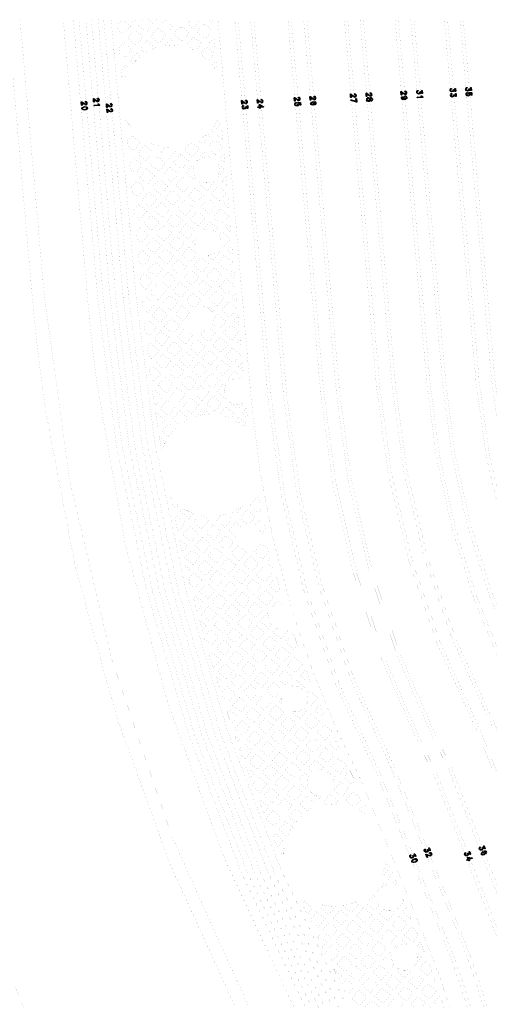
# Model space of a CAD drawing. Extents: x 388 to 686, y 182 to 393.
# Drawn here: x 488.51 to 501.45, y 315.78 to 342.96 of the extents above; entities that cross this region are included whole.
import ezdxf

# ---------------------------------------------------------------- set-up
doc = ezdxf.new("R2010")
doc.units = 0
doc.layers.add('b_area', color=2, linetype='Continuous')

# ---------------------------------------------------------------- blocks, each defined once
blk = doc.blocks.new('PAD_R2')
at = {"layer": 'b_area', "const_width": 0.5}
blk.add_lwpolyline([(0.25, 0, 1), (-0.25, 0, 1)], format="xyb", close=True, dxfattribs=at)

msp = doc.modelspace()

# ---------------------------------------------------------------- linework, layer by layer
at = {"layer": 'b_area'}
for p, q in [((499.444, 340.824), (499.556, 340.834)), ((490.559, 340.606), (490.671, 340.616)), ((495.167, 340.572), (495.116, 340.597)), ((500.904, 319.88), (500.849, 319.89))]:
    msp.add_line(p, q, dxfattribs=at)
at = {"layer": 'b_area', "const_width": 0.001}
for points in [[(479.351, 315.781), (479.351, 342.957), (519.228, 342.957), (519.228, 315.781)], [(492.111, 342.505), (492.34, 342.312), (492.533, 342.542), (492.304, 342.735)], [(493.385, 342.617), (493.614, 342.424), (493.807, 342.654), (493.578, 342.846)], [(491.474, 342.449), (491.704, 342.257), (491.896, 342.486), (491.666, 342.679)], [(491.246, 342.178), (491.258, 342.04), (491.413, 341.91), (491.606, 342.14), (491.376, 342.333)], [(491.475, 339.637), (491.488, 339.487), (491.636, 339.363), (491.828, 339.592), (491.599, 339.785)], [(491.752, 339.265), (491.982, 339.072), (492.175, 339.301), (491.945, 339.494)], [(493.663, 339.432), (493.893, 339.239), (494.086, 339.469), (493.856, 339.661)], [(492.099, 338.974), (492.329, 338.781), (492.521, 339.011), (492.291, 339.204)], [(492.736, 339.03), (492.965, 338.837), (493.158, 339.067), (492.929, 339.259)], [(491.532, 339.002), (491.546, 338.848), (491.691, 338.726), (491.884, 338.955), (491.655, 339.148)], [(492.445, 338.683), (492.675, 338.491), (492.867, 338.72), (492.638, 338.913)], [(491.808, 338.628), (492.038, 338.435), (492.231, 338.665), (492.001, 338.857)], [(492.792, 338.393), (493.021, 338.2), (493.214, 338.43), (492.984, 338.622)], [(491.589, 338.366), (491.603, 338.209), (491.747, 338.088), (491.94, 338.318), (491.71, 338.511)], [(492.155, 338.337), (492.384, 338.144), (492.577, 338.374), (492.347, 338.567)], [(493.775, 338.158), (494.004, 337.965), (494.197, 338.195), (493.968, 338.387)], [(491.864, 337.991), (492.093, 337.798), (492.286, 338.028), (492.057, 338.22)], [(492.501, 338.046), (492.731, 337.854), (492.923, 338.083), (492.694, 338.276)], [(493.138, 338.102), (493.368, 337.909), (493.56, 338.139), (493.33, 338.332)], [(491.646, 337.731), (491.661, 337.571), (491.803, 337.452), (491.995, 337.681), (491.766, 337.874)], [(492.21, 337.7), (492.44, 337.507), (492.633, 337.737), (492.403, 337.93)], [(492.847, 337.756), (493.077, 337.563), (493.27, 337.793), (493.04, 337.985)], [(493.484, 337.812), (493.714, 337.619), (493.906, 337.848), (493.677, 338.041)], [(491.92, 337.354), (492.149, 337.161), (492.342, 337.391), (492.112, 337.583)], [(492.557, 337.409), (492.786, 337.217), (492.979, 337.446), (492.749, 337.639)], [(493.194, 337.465), (493.423, 337.273), (493.616, 337.502), (493.386, 337.695)], [(493.831, 337.521), (494.06, 337.328), (494.253, 337.558), (494.023, 337.75)], [(492.266, 337.063), (492.496, 336.87), (492.688, 337.1), (492.459, 337.293)], [(492.903, 337.119), (493.132, 336.926), (493.325, 337.156), (493.096, 337.348)], [(491.703, 337.096), (491.718, 336.933), (491.859, 336.815), (492.051, 337.044), (491.822, 337.237)], [(492.613, 336.772), (492.842, 336.58), (493.034, 336.809), (492.805, 337.002)], [(491.975, 336.717), (492.205, 336.524), (492.398, 336.754), (492.168, 336.946)], [(491.761, 336.461), (491.776, 336.294), (491.914, 336.178), (492.107, 336.407), (491.877, 336.6)], [(492.322, 336.426), (492.551, 336.234), (492.744, 336.463), (492.515, 336.656)], [(492.959, 336.482), (493.188, 336.289), (493.381, 336.519), (493.151, 336.711)], [(493.942, 336.247), (494.171, 336.054), (494.364, 336.284), (494.135, 336.477)], [(492.031, 336.08), (492.261, 335.887), (492.453, 336.117), (492.224, 336.309)], [(492.668, 336.136), (492.898, 335.943), (493.09, 336.173), (492.861, 336.365)], [(493.305, 336.191), (493.535, 335.999), (493.727, 336.228), (493.498, 336.421)], [(491.818, 335.825), (491.833, 335.656), (491.97, 335.541), (492.163, 335.77), (491.933, 335.963)], [(492.377, 335.789), (492.607, 335.596), (492.8, 335.826), (492.57, 336.019)], [(493.014, 335.845), (493.244, 335.652), (493.437, 335.882), (493.207, 336.075)], [(493.651, 335.901), (493.881, 335.708), (494.074, 335.938), (493.844, 336.13)], [(492.087, 335.443), (492.317, 335.25), (492.509, 335.48), (492.279, 335.672)], [(492.724, 335.498), (492.953, 335.306), (493.146, 335.536), (492.916, 335.728)], [(493.361, 335.554), (493.59, 335.362), (493.783, 335.591), (493.553, 335.784)], [(493.998, 335.61), (494.227, 335.417), (494.42, 335.647), (494.19, 335.84)], [(492.433, 335.152), (492.663, 334.96), (492.855, 335.189), (492.626, 335.382)], [(493.707, 335.264), (493.937, 335.071), (494.129, 335.301), (493.9, 335.493)], [(494.054, 334.973), (494.283, 334.78), (494.476, 335.01), (494.246, 335.203)], [(492.143, 334.806), (492.372, 334.613), (492.565, 334.843), (492.335, 335.036)], [(492.489, 334.515), (492.718, 334.323), (492.911, 334.552), (492.681, 334.745)], [(494.109, 334.336), (494.339, 334.143), (494.531, 334.373), (494.302, 334.566)], [(492.198, 334.169), (492.428, 333.976), (492.62, 334.206), (492.391, 334.399)], [(492.835, 334.225), (493.065, 334.032), (493.258, 334.262), (493.028, 334.454)], [(492.545, 333.878), (492.774, 333.686), (492.967, 333.915), (492.737, 334.108)], [(493.182, 333.934), (493.411, 333.741), (493.604, 333.971), (493.374, 334.164)], [(493.819, 333.99), (494.048, 333.797), (494.241, 334.027), (494.011, 334.219)], [(492.254, 333.532), (492.484, 333.339), (492.676, 333.569), (492.447, 333.761)], [(492.891, 333.588), (493.121, 333.395), (493.313, 333.624), (493.084, 333.817)], [(493.528, 333.643), (493.757, 333.451), (493.95, 333.68), (493.721, 333.873)], [(494.165, 333.699), (494.395, 333.507), (494.587, 333.736), (494.357, 333.929)], [(492.6, 333.241), (492.83, 333.049), (493.023, 333.278), (492.793, 333.471)], [(493.237, 333.297), (493.467, 333.104), (493.66, 333.334), (493.43, 333.527)], [(493.874, 333.353), (494.104, 333.16), (494.297, 333.39), (494.067, 333.583)], [(493.584, 333.006), (493.813, 332.814), (494.006, 333.043), (493.776, 333.236)], [(492.31, 332.895), (492.539, 332.702), (492.732, 332.932), (492.503, 333.125)], [(492.947, 332.951), (493.176, 332.758), (493.369, 332.988), (493.139, 333.18)], [(492.656, 332.604), (492.886, 332.412), (493.078, 332.641), (492.849, 332.834)], [(493.293, 332.66), (493.523, 332.467), (493.715, 332.697), (493.486, 332.89)], [(492.366, 332.258), (492.595, 332.065), (492.788, 332.295), (492.558, 332.487)], [(493.002, 332.314), (493.232, 332.121), (493.425, 332.351), (493.195, 332.543)], [(493.64, 332.37), (493.869, 332.177), (494.061, 332.406), (493.832, 332.599)], [(492.99, 328.783), (493.22, 328.59), (493.413, 328.82), (493.183, 329.012)], [(493.627, 328.838), (493.857, 328.646), (494.05, 328.875), (493.82, 329.068)], [(493.337, 328.492), (493.566, 328.299), (493.759, 328.529), (493.529, 328.722)], [(493.974, 328.548), (494.203, 328.355), (494.396, 328.585), (494.166, 328.777)], [(493.046, 328.146), (493.276, 327.953), (493.468, 328.182), (493.239, 328.375)], [(493.683, 328.201), (493.913, 328.009), (494.105, 328.238), (493.876, 328.431)], [(494.32, 328.257), (494.55, 328.064), (494.742, 328.294), (494.513, 328.487)], [(494.957, 328.313), (495.186, 328.12), (495.379, 328.35), (495.15, 328.542)], [(493.392, 327.855), (493.622, 327.662), (493.815, 327.892), (493.585, 328.085)], [(494.029, 327.911), (494.259, 327.718), (494.452, 327.948), (494.222, 328.14)], [(494.666, 327.967), (494.896, 327.774), (495.088, 328.003), (494.859, 328.196)], [(493.739, 327.564), (493.968, 327.372), (494.161, 327.601), (493.931, 327.794)], [(494.376, 327.62), (494.605, 327.427), (494.798, 327.657), (494.569, 327.85)], [(495.013, 327.676), (495.242, 327.483), (495.435, 327.713), (495.205, 327.905)], [(494.085, 327.274), (494.315, 327.081), (494.507, 327.311), (494.278, 327.503)], [(494.722, 327.33), (494.952, 327.137), (495.144, 327.367), (494.915, 327.559)], [(493.448, 327.218), (493.678, 327.025), (493.87, 327.255), (493.641, 327.448)], [(494.431, 326.983), (494.661, 326.79), (494.854, 327.02), (494.624, 327.213)], [(495.068, 327.039), (495.298, 326.846), (495.491, 327.076), (495.261, 327.269)], [(493.795, 326.927), (494.024, 326.735), (494.217, 326.964), (493.987, 327.157)], [(493.504, 326.581), (493.734, 326.388), (493.926, 326.618), (493.697, 326.811)], [(494.141, 326.637), (494.37, 326.444), (494.563, 326.674), (494.333, 326.866)], [(494.778, 326.692), (495.007, 326.5), (495.2, 326.729), (494.97, 326.922)], [(493.85, 326.29), (494.08, 326.098), (494.273, 326.328), (494.043, 326.52)], [(494.487, 326.346), (494.717, 326.154), (494.909, 326.383), (494.68, 326.576)], [(494.197, 326), (494.426, 325.807), (494.619, 326.037), (494.389, 326.23)], [(494.834, 326.056), (495.063, 325.863), (495.256, 326.092), (495.026, 326.285)], [(493.906, 325.653), (494.136, 325.461), (494.328, 325.69), (494.099, 325.883)], [(494.543, 325.709), (494.773, 325.517), (494.965, 325.746), (494.736, 325.939)], [(495.18, 325.765), (495.41, 325.572), (495.602, 325.802), (495.372, 325.994)], [(494.252, 325.363), (494.482, 325.17), (494.675, 325.4), (494.445, 325.592)], [(494.889, 325.419), (495.119, 325.226), (495.312, 325.456), (495.082, 325.648)], [(495.526, 325.474), (495.756, 325.282), (495.948, 325.511), (495.719, 325.704)], [(495.236, 325.128), (495.465, 324.935), (495.658, 325.165), (495.428, 325.358)], [(495.873, 325.184), (496.102, 324.991), (496.295, 325.221), (496.065, 325.413)], [(493.962, 325.017), (494.191, 324.824), (494.384, 325.053), (494.154, 325.246)], [(494.599, 325.072), (494.828, 324.88), (495.021, 325.109), (494.791, 325.302)], [(495.582, 324.837), (495.811, 324.645), (496.004, 324.875), (495.775, 325.067)], [(494.308, 324.726), (494.538, 324.533), (494.73, 324.763), (494.501, 324.955)], [(494.945, 324.782), (495.175, 324.589), (495.367, 324.819), (495.138, 325.011)], [(494.654, 324.435), (494.884, 324.243), (495.077, 324.472), (494.847, 324.665)], [(495.291, 324.491), (495.521, 324.298), (495.713, 324.528), (495.484, 324.721)], [(494.364, 324.089), (494.594, 323.896), (494.786, 324.126), (494.556, 324.319)], [(495.001, 324.145), (495.23, 323.952), (495.423, 324.182), (495.193, 324.374)], [(494.71, 323.799), (494.94, 323.606), (495.132, 323.835), (494.903, 324.028)], [(495.347, 323.854), (495.577, 323.661), (495.769, 323.891), (495.54, 324.084)], [(494.42, 323.452), (494.649, 323.26), (494.842, 323.489), (494.612, 323.682)], [(495.057, 323.508), (495.286, 323.315), (495.479, 323.545), (495.249, 323.737)], [(495.693, 323.563), (495.923, 323.371), (496.116, 323.6), (495.886, 323.793)], [(496.33, 323.619), (496.56, 323.427), (496.753, 323.656), (496.523, 323.849)], [(495.403, 323.217), (495.633, 323.025), (495.825, 323.254), (495.595, 323.447)], [(496.04, 323.273), (496.269, 323.08), (496.462, 323.31), (496.232, 323.502)], [(494.766, 323.162), (494.996, 322.969), (495.188, 323.199), (494.959, 323.391)], [(495.749, 322.927), (495.979, 322.734), (496.171, 322.963), (495.942, 323.156)], [(496.386, 322.982), (496.616, 322.789), (496.808, 323.019), (496.579, 323.212)], [(495.112, 322.871), (495.342, 322.678), (495.535, 322.908), (495.305, 323.101)], [(496.095, 322.636), (496.325, 322.443), (496.518, 322.673), (496.288, 322.865)], [(496.732, 322.691), (496.962, 322.499), (497.155, 322.728), (496.925, 322.921)], [(494.822, 322.524), (495.051, 322.332), (495.244, 322.561), (495.014, 322.754)], [(495.459, 322.58), (495.688, 322.388), (495.881, 322.617), (495.651, 322.81)], [(497.079, 322.401), (497.308, 322.208), (497.501, 322.438), (497.271, 322.63)], [(495.168, 322.234), (495.397, 322.041), (495.59, 322.271), (495.361, 322.463)], [(495.805, 322.29), (496.035, 322.097), (496.227, 322.327), (495.998, 322.519)], [(495.514, 321.943), (495.744, 321.751), (495.937, 321.98), (495.707, 322.173)], [(495.224, 321.597), (495.453, 321.404), (495.646, 321.634), (495.416, 321.827)], [(495.861, 321.653), (496.09, 321.46), (496.283, 321.689), (496.053, 321.882)], [(497.134, 321.764), (497.364, 321.571), (497.557, 321.801), (497.327, 321.994)], [(495.57, 321.306), (495.8, 321.114), (495.992, 321.343), (495.763, 321.536)], [(496.207, 321.362), (496.437, 321.169), (496.629, 321.399), (496.4, 321.591)], [(497.481, 321.473), (497.71, 321.281), (497.903, 321.51), (497.673, 321.703)], [(495.28, 320.96), (495.28, 320.959), (495.509, 320.767), (495.702, 320.997), (495.472, 321.19)], [(497.76, 318.288), (497.989, 318.096), (498.182, 318.326), (497.952, 318.518)], [(496.487, 318.179), (496.489, 318.175), (496.715, 317.985), (496.908, 318.214), (496.678, 318.407)], [(497.123, 318.233), (497.352, 318.04), (497.545, 318.27), (497.315, 318.462)], [(498.743, 318.054), (498.972, 317.861), (499.165, 318.091), (498.936, 318.283)], [(496.832, 317.887), (497.062, 317.694), (497.254, 317.923), (497.025, 318.116)], [(497.469, 317.942), (497.698, 317.75), (497.891, 317.979), (497.662, 318.172)], [(498.106, 317.998), (498.336, 317.805), (498.528, 318.035), (498.299, 318.228)], [(499.089, 317.763), (499.319, 317.571), (499.462, 317.741), (499.401, 317.893), (499.282, 317.993)], [(497.179, 317.596), (497.408, 317.403), (497.601, 317.633), (497.371, 317.825)], [(497.815, 317.652), (498.045, 317.459), (498.238, 317.689), (498.008, 317.881)], [(498.452, 317.707), (498.682, 317.515), (498.875, 317.744), (498.645, 317.937)], [(497.525, 317.305), (497.754, 317.113), (497.947, 317.342), (497.717, 317.535)], [(498.162, 317.361), (498.391, 317.168), (498.584, 317.398), (498.354, 317.591)], [(497.234, 316.959), (497.464, 316.766), (497.656, 316.996), (497.427, 317.189)], [(497.871, 317.015), (498.101, 316.822), (498.293, 317.052), (498.064, 317.244)], [(497.581, 316.668), (497.81, 316.476), (498.003, 316.705), (497.773, 316.898)], [(498.217, 316.724), (498.447, 316.531), (498.64, 316.761), (498.41, 316.954)], [(498.564, 316.434), (498.793, 316.241), (498.986, 316.47), (498.756, 316.663)], [(499.201, 316.489), (499.43, 316.296), (499.623, 316.526), (499.393, 316.719)], [(497.927, 316.378), (498.156, 316.185), (498.349, 316.415), (498.119, 316.607)], [(498.91, 316.143), (499.14, 315.95), (499.332, 316.18), (499.103, 316.372)], [(499.547, 316.199), (499.777, 316.006), (499.969, 316.235), (499.74, 316.428)], [(497.636, 316.031), (497.866, 315.839), (498.058, 316.068), (497.829, 316.261)], [(498.273, 316.087), (498.503, 315.894), (498.696, 316.124), (498.466, 316.317)]]:
    msp.add_lwpolyline(points, close=True, dxfattribs=at)
for points in [[(482.875, 342.957), (488.185, 342.957), (488.849, 335.372, 0.010022), (489.08, 333.23, -0.054754), (489.082, 333.219), (489.223, 332.192, 0.080633), (494.44, 315.781)], [(494.44, 315.781), (488.611, 315.781, -0.03906), (485.298, 325.397, -0.059437), (485.295, 325.409, -0.04637), (485.292, 325.418, -0.07668), (485.289, 325.433, -0.023579), (484.032, 331.448, -0.062659), (484.029, 331.461), (483.814, 332.919, -0.001339), (483.767, 333.263, -0.05501), (483.765, 333.274), (483.621, 334.466), (482.875, 342.957)], [(488.518, 342.957), (489.704, 342.957), (490.381, 335.217, 0.010951), (490.628, 332.959, -0.055487), (490.63, 332.948), (490.632, 332.931, 0.087317), (496.046, 315.781)], [(496.046, 315.781), (494.811, 315.781, -0.096436), (489.179, 335.4), (488.518, 342.957)], [(489.984, 342.957), (490.137, 342.957), (490.811, 335.256, 0.099608), (496.534, 315.781)], [(496.534, 315.781), (496.362, 315.781, -0.099216), (490.659, 335.243), (489.984, 342.957)], [(490.327, 342.957), (490.48, 342.957), (491.15, 335.293), (491.15, 335.293, 0.099918), (496.897, 315.781)], [(496.897, 315.781), (496.725, 315.781, -0.099523), (490.998, 335.28), (490.998, 335.28), (490.327, 342.957)], [(490.665, 342.957), (490.818, 342.957), (491.507, 335.307, 0.100639), (497.289, 315.781)], [(497.289, 315.781), (497.116, 315.781, -0.10024), (491.355, 335.293), (490.665, 342.957)], [(497.69, 315.781), (497.518, 315.781, 0.002496), (497.459, 315.895, -0.100538), (491.71, 335.325), (491.022, 342.957)], [(492.49, 342.957), (492.401, 342.851), (492.631, 342.659), (492.727, 342.773, -0.186695), (492.548, 342.957)], [(493.202, 342.957, -0.102172), (493.12, 342.839), (493.268, 342.715), (493.461, 342.944), (493.446, 342.957)], [(493.817, 342.844), (493.807, 342.957), (493.96, 342.957), (494.875, 332.493, 0.051906), (495.989, 326.733, -0.148803), (496.05, 326.535, 0.043246), (497.903, 322.007, -0.024205), (497.906, 322.001), (499.714, 317.525, -0.021648), (500.331, 315.781)], [(494.425, 342.957), (494.516, 342.957), (495.427, 332.542, 0.097507), (498.41, 322.231), (500.227, 317.732, -0.023578), (500.91, 315.781)], [(500.91, 315.781), (500.816, 315.781, 0.023271), (500.144, 317.698), (498.327, 322.196, -0.097449), (495.337, 332.534), (494.425, 342.957)], [(494.858, 342.957), (494.948, 342.957), (495.856, 332.58, 0.09736), (498.786, 322.443, -0.142022), (498.81, 322.391), (500.627, 317.893, -0.025017), (501.359, 315.781)], [(501.359, 315.781), (501.265, 315.781, 0.024722), (500.543, 317.859), (498.725, 322.363, -0.076983), (498.722, 322.376, 0.147388), (498.718, 322.384, -0.088956), (498.709, 322.396, -0.097422), (495.766, 332.572), (494.858, 342.957)], [(495.885, 342.957), (495.976, 342.957), (496.876, 332.664, 0.093085), (499.566, 323.054), (499.946, 322.284, -0.021767), (500.009, 322.143), (501.642, 317.945, -0.025249), (502.361, 315.781)], [(502.361, 315.781), (502.267, 315.781, 0.024972), (501.558, 317.912), (499.925, 322.11, 0.021766), (499.865, 322.244), (499.485, 323.014, -0.093085), (496.786, 332.656), (495.885, 342.957)], [(496.318, 342.957), (496.408, 342.957), (497.305, 332.703, 0.0931), (499.952, 323.245), (500.332, 322.475, -0.02183), (500.41, 322.299), (502.044, 318.102, -0.026551), (502.808, 315.781)], [(502.808, 315.781), (502.714, 315.781, 0.026284), (501.96, 318.069), (500.327, 322.266, 0.021831), (500.251, 322.435), (499.872, 323.205, -0.0931), (497.215, 332.695), (496.318, 342.957)], [(497.436, 342.957), (497.527, 342.957), (498.414, 332.817, 0.097448), (501.074, 323.62), (501.194, 323.353, -0.007924), (501.223, 323.274, -0.03206), (501.225, 323.269), (502.518, 320.053, -0.036863), (503.881, 315.781)], [(503.881, 315.781), (503.789, 315.781, 0.036686), (502.435, 320.02), (501.072, 323.415, 0.027495), (501, 323.566, -0.097594), (498.324, 332.809), (497.436, 342.957)], [(497.869, 342.957), (497.959, 342.957), (498.843, 332.854, 0.09765), (501.465, 323.801, -0.025623), (501.554, 323.611), (502.918, 320.214, -0.0377), (504.324, 315.781)], [(504.324, 315.781), (504.232, 315.781, 0.037528), (502.835, 320.181), (501.471, 323.577, 0.026155), (501.384, 323.762), (501.376, 323.777, -0.09744), (498.753, 332.846), (497.869, 342.957)], [(498.83, 342.957), (498.92, 342.957), (499.799, 332.912, 0.085374), (501.818, 325.247, -0.005716), (502.691, 323.275, -0.005713), (503.518, 321.284, -0.040014), (505.234, 315.781)], [(505.234, 315.781), (505.142, 315.781, 0.039876), (503.434, 321.251, 0.005712), (502.608, 323.24, 0.005715), (501.736, 325.21, -0.085375), (499.709, 332.904), (498.83, 342.957)], [(499.262, 342.957), (499.352, 342.957), (500.228, 332.95, 0.085383), (502.21, 325.426, -0.011426), (503.918, 321.445, -0.040684), (505.676, 315.781)], [(505.676, 315.781), (505.583, 315.781, 0.040549), (503.834, 321.412, 0.011426), (502.128, 325.389, -0.085382), (500.138, 332.942), (499.262, 342.957)], [(500.185, 342.957), (500.275, 342.957), (501.142, 333.04, 0.0975), (503.511, 324.855, -0.022165), (503.694, 324.471, -0.011352), (503.784, 324.243, -0.032992), (503.786, 324.237, -0.025732), (503.788, 324.233), (504.876, 321.522, -0.041995), (506.638, 315.781)], [(506.638, 315.781), (506.546, 315.781, 0.041858), (504.792, 321.489), (503.611, 324.437, 0.022139), (503.431, 324.813, -0.02104), (503.43, 324.816, -0.014336), (503.429, 324.818, -0.097444), (501.053, 333.032), (500.185, 342.957)], [(500.617, 342.957), (500.707, 342.957), (501.572, 333.078, 0.097443), (503.891, 325.057, -0.022144), (504.09, 324.639, -0.011328), (504.188, 324.393), (505.276, 321.683, -0.042644), (507.079, 315.781)], [(507.079, 315.781), (506.987, 315.781, 0.042511), (505.192, 321.65), (504.007, 324.604, 0.022175), (503.811, 325.016, -0.09744), (501.482, 333.07), (500.617, 342.957)], [(491.383, 341.345, -0.054835), (491.523, 341.619), (491.432, 341.696), (491.303, 341.542)], [(493.805, 341.711, -0.020721), (493.873, 341.617), (493.928, 341.57)], [(491.561, 340.016, -0.050196), (491.418, 340.259)], [(492.33, 339.486, -0.047658), (492.079, 339.58)], [(493.373, 339.086), (493.386, 339.074, -0.200805), (493.639, 339.18, -0.075381), (493.745, 339.164)], [(493.955, 338.988, -0.119424), (493.995, 338.825, -0.155789), (493.929, 338.619)], [(493.336, 336.755, -0.055251), (493.327, 336.833, -0.077377), (493.344, 336.941)], [(494.658, 332.414, -0.128422), (494.484, 332.369, -0.152665), (494.282, 332.432), (494.276, 332.425)], [(492.248, 332.117, 0.001965), (492.309, 331.724)], [(493.368, 332.046, -0.063528), (493.72, 332.103)], [(494.768, 332.012, -0.002345), (494.742, 332.277)], [(492.348, 331.483, 0.001737), (492.407, 331.137)], [(492.407, 331.137), (492.448, 331.186, -0.030317), (492.517, 331.342), (492.348, 331.483)], [(493.288, 329.374, -0.054974), (493.011, 329.51), (492.935, 329.42)], [(494.448, 328.74, -0.227744), (494.587, 329.014), (494.457, 329.124), (494.264, 328.894)], [(495.155, 328.786), (495.264, 328.916, -0.001333), (495.233, 329.063), (495.094, 329.18), (494.979, 329.042)], [(494.979, 329.042, -0.230256), (495.155, 328.786)], [(492.897, 328.662, 0.001821), (492.979, 328.303)], [(495.52, 327.84, -0.003076), (495.435, 328.179)], [(493.067, 327.929, 0.000897), (493.109, 327.755)], [(495.458, 326.799, -0.184491), (495.695, 326.89, -0.013332), (495.713, 326.889)], [(493.452, 326.426, 0.001443), (493.529, 326.145)], [(496.219, 324.893), (496.449, 324.701), (496.503, 324.766, -0.003027), (496.382, 325.088)], [(493.904, 324.866, 0.00146), (493.991, 324.585)], [(495.741, 324.114, -0.111161), (495.707, 324.266, -0.012507), (495.707, 324.283)], [(496.621, 323.965), (496.85, 323.773), (496.887, 323.816, -0.002965), (496.757, 324.127)], [(494.209, 323.905, 0.001741), (494.321, 323.571)], [(494.432, 323.242, 0.000904), (494.492, 323.072)], [(497.023, 323.038), (497.253, 322.845), (497.297, 322.898, -0.002917), (497.158, 323.199)], [(494.73, 322.403, 0.001664), (494.846, 322.087)], [(496.959, 322.258, -0.236651), (497.118, 321.982)], [(497.425, 322.11), (497.655, 321.918), (497.731, 322.009, -0.002872), (497.584, 322.3)], [(496.804, 321.608, -0.029087), (496.763, 321.605, -0.206209), (496.505, 321.717), (496.498, 321.708)], [(495.092, 321.44, 0.001691), (495.216, 321.121)], [(497.845, 321.204, -0.053691), (498.093, 321.033), (498.12, 321.065), (497.993, 321.38)], [(495.472, 320.486, 0.001671), (495.601, 320.174)], [(495.77, 319.958, -0.001717), (495.77, 319.966, -0.033247), (495.782, 320.153)], [(498.569, 319.771, -0.059065), (498.485, 319.45)], [(498.341, 318.981), (498.361, 318.964, -0.227886), (498.608, 319.148)], [(499.031, 318.793, -0.227913), (498.893, 318.518)], [(496.277, 318.632, 0.00164), (496.416, 318.331)], [(497.198, 318.56, -0.003953), (497.176, 318.559, -0.06035), (496.841, 318.6), (496.776, 318.523)], [(496.701, 317.73, 0.001626), (496.844, 317.434)], [(498.799, 317.417), (498.827, 317.393, -0.213462), (499.092, 317.512, -0.048082), (499.16, 317.505)], [(499.639, 317.302, 0.002111), (499.573, 317.468), (499.573, 317.468), (499.527, 317.581)], [(499.424, 317.284, -0.091924), (499.447, 317.156, -0.168237), (499.371, 316.936)], [(497.141, 316.838, 0.001575), (497.286, 316.554)], [(499.955, 316.447, 0.002108), (499.896, 316.615)], [(500.331, 315.781), (500.172, 315.781, 0.004121), (500.066, 316.114)]]:
    msp.add_lwpolyline(points, format="xyb", dxfattribs=at)
for points in [[(491.022, 342.957), (491.31, 342.957)], [(491.31, 342.957), (491.188, 342.812), (491.201, 342.679), (491.357, 342.547), (491.55, 342.777), (491.335, 342.957)], [(491.335, 342.957), (491.572, 342.957), (491.648, 342.894), (491.701, 342.957), (491.9, 342.957)], [(491.9, 342.957), (491.764, 342.796), (491.994, 342.603), (492.187, 342.833), (492.038, 342.957)], [(492.038, 342.957), (492.276, 342.957), (492.285, 342.949), (492.291, 342.957), (492.49, 342.957)], [(492.548, 342.957), (493.202, 342.957)], [(493.446, 342.957), (493.683, 342.957), (493.817, 342.844)], [(493.85, 342.467), (493.731, 342.326)], [(493.873, 342.207), (493.85, 342.467)], [(493.731, 342.326), (493.873, 342.207)], [(493.906, 341.831), (493.805, 341.711)], [(493.928, 341.57), (493.906, 341.831)], [(491.303, 341.542), (491.316, 341.402), (491.383, 341.345)], [(491.418, 340.259), (491.431, 340.125), (491.561, 340.016)], [(494.073, 339.92), (493.954, 339.778)], [(493.954, 339.778), (494.095, 339.659)], [(494.095, 339.659), (494.073, 339.92)], [(492.079, 339.58), (492.273, 339.418), (492.33, 339.486)], [(493.745, 339.164), (493.565, 339.315), (493.373, 339.086)], [(494.128, 339.283), (494.01, 339.141)], [(494.151, 339.022), (494.128, 339.283)], [(493.929, 338.619), (493.949, 338.602), (494.141, 338.832), (493.955, 338.988)], [(494.01, 339.141), (494.151, 339.022)], [(494.184, 338.646), (494.066, 338.504)], [(494.207, 338.386), (494.184, 338.646)], [(494.066, 338.504), (494.207, 338.386)], [(494.24, 338.009), (494.121, 337.867)], [(494.121, 337.867), (494.263, 337.748)], [(494.263, 337.748), (494.24, 338.009)], [(494.296, 337.372), (494.177, 337.23)], [(494.318, 337.112), (494.296, 337.372)], [(494.177, 337.23), (494.318, 337.112)], [(493.344, 336.941), (493.249, 336.828)], [(493.249, 336.828), (493.336, 336.755)], [(494.351, 336.735), (494.232, 336.593)], [(494.374, 336.475), (494.351, 336.735)], [(494.232, 336.593), (494.374, 336.475)], [(494.407, 336.098), (494.288, 335.956)], [(494.288, 335.956), (494.43, 335.837)], [(494.43, 335.837), (494.407, 336.098)], [(494.463, 335.461), (494.344, 335.319)], [(494.486, 335.201), (494.463, 335.461)], [(494.344, 335.319), (494.486, 335.201)], [(494.519, 334.824), (494.4, 334.682)], [(494.541, 334.564), (494.519, 334.824)], [(494.4, 334.682), (494.541, 334.564)], [(494.574, 334.187), (494.455, 334.045)], [(494.455, 334.045), (494.597, 333.927)], [(494.597, 333.927), (494.574, 334.187)], [(494.63, 333.55), (494.511, 333.409)], [(494.653, 333.29), (494.63, 333.55)], [(494.511, 333.409), (494.653, 333.29)], [(494.276, 332.425), (494.506, 332.232), (494.658, 332.414)], [(492.309, 331.724), (492.497, 331.949), (492.268, 332.141), (492.248, 332.117)], [(493.72, 332.103), (493.542, 332.253), (493.368, 332.046)], [(494.742, 332.277), (494.623, 332.135)], [(494.623, 332.135), (494.768, 332.012)], [(492.935, 329.42), (493.164, 329.227), (493.288, 329.374)], [(494.264, 328.894), (494.448, 328.74)], [(492.979, 328.303), (493.122, 328.473), (492.897, 328.662)], [(495.435, 328.179), (495.303, 328.022)], [(493.109, 327.755), (493.178, 327.836), (493.067, 327.929)], [(495.303, 328.022), (495.52, 327.84)], [(495.713, 326.889), (495.608, 326.978), (495.458, 326.799)], [(493.529, 326.145), (493.636, 326.272), (493.452, 326.426)], [(496.382, 325.088), (496.219, 324.893)], [(493.991, 324.585), (494.093, 324.707), (493.904, 324.866)], [(495.707, 324.283), (495.637, 324.2)], [(494.321, 323.571), (494.496, 323.78), (494.266, 323.972), (494.209, 323.905)], [(495.637, 324.2), (495.741, 324.114)], [(496.757, 324.127), (496.621, 323.965)], [(494.492, 323.072), (494.551, 323.143), (494.432, 323.242)], [(497.158, 323.199), (497.023, 323.038)], [(494.846, 322.087), (494.953, 322.215), (494.73, 322.403)], [(497.118, 321.982), (497.21, 322.092), (496.981, 322.284), (496.959, 322.258)], [(497.584, 322.3), (497.425, 322.11)], [(496.498, 321.708), (496.727, 321.516), (496.804, 321.608)], [(495.216, 321.121), (495.355, 321.288), (495.126, 321.48), (495.092, 321.44)], [(497.993, 321.38), (497.845, 321.204)], [(495.601, 320.174), (495.757, 320.36), (495.528, 320.553), (495.472, 320.486)], [(495.782, 320.153), (495.681, 320.032)], [(495.681, 320.032), (495.77, 319.958)], [(498.485, 319.45), (498.515, 319.425), (498.695, 319.64), (498.68, 319.678), (498.569, 319.771)], [(498.632, 319.328), (498.861, 319.135), (498.887, 319.166), (498.76, 319.48)], [(498.76, 319.48), (498.632, 319.328)], [(498.608, 319.148), (498.534, 319.211), (498.341, 318.981)], [(498.893, 318.518), (498.917, 318.498), (499.079, 318.691), (499.04, 318.785), (499.031, 318.793)], [(496.416, 318.331), (496.561, 318.505), (496.332, 318.697), (496.277, 318.632)], [(496.776, 318.523), (497.006, 318.331), (497.198, 318.56)], [(499.034, 318.4), (499.263, 318.207), (499.27, 318.216), (499.143, 318.531)], [(499.143, 318.531), (499.034, 318.4)], [(496.844, 317.434), (496.964, 317.577), (496.734, 317.77), (496.701, 317.73)], [(499.16, 317.505), (498.991, 317.647), (498.799, 317.417)], [(499.527, 317.581), (499.436, 317.473)], [(499.436, 317.473), (499.639, 317.302)], [(499.371, 316.936), (499.375, 316.933), (499.567, 317.163), (499.424, 317.284)], [(497.286, 316.554), (497.366, 316.649), (497.141, 316.838)], [(499.896, 316.615), (499.838, 316.545)], [(499.838, 316.545), (499.955, 316.447)], [(499.588, 315.781), (499.679, 315.889), (499.449, 316.082), (499.256, 315.852), (499.341, 315.781)], [(500.066, 316.114), (499.893, 315.908), (500.044, 315.781)], [(498.638, 315.781), (498.4, 315.781), (498.175, 315.97), (498.017, 315.781), (497.697, 315.781), (497.684, 315.792)], [(498.998, 315.781), (499.042, 315.834), (498.812, 316.026), (498.62, 315.796), (498.638, 315.781)], [(497.684, 315.792), (497.69, 315.781)], [(499.341, 315.781), (498.998, 315.781)], [(500.044, 315.781), (499.807, 315.781), (499.795, 315.791), (499.787, 315.781), (499.588, 315.781)]]:
    msp.add_lwpolyline(points, dxfattribs=at)
for points in [[(492.748, 342.561), (492.977, 342.368), (493.17, 342.598), (492.98, 342.757, -0.05822), (492.899, 342.742)], [(492.472, 342.232, -0.040322), (492.698, 342.251, -0.030693), (492.87, 342.24), (492.879, 342.251), (492.65, 342.444)], [(493.094, 342.27), (493.254, 342.136, -0.016673), (493.339, 342.096), (493.517, 342.307), (493.287, 342.5)], [(491.82, 342.159), (491.96, 342.042, -0.050949), (492.217, 342.166), (492.242, 342.196), (492.013, 342.388)], [(493.473, 342.018, -0.053388), (493.704, 341.827), (493.863, 342.017), (493.633, 342.209)], [(491.53, 341.812), (491.614, 341.741, -0.053727), (491.83, 341.951), (491.722, 342.042)], [(493.769, 339.933), (493.837, 339.876), (494.03, 340.106), (493.939, 340.182, -0.053725)], [(493.419, 339.636), (493.546, 339.53), (493.739, 339.759), (493.664, 339.822, -0.054834)], [(492.389, 339.32), (492.619, 339.128), (492.812, 339.357), (492.716, 339.437, -0.00345), (492.698, 339.437, -0.035385), (492.499, 339.451)], [(493.027, 339.376), (493.256, 339.183), (493.448, 339.413), (493.273, 339.56, -0.025933), (493.137, 339.508)], [(493.082, 338.739), (493.312, 338.546), (493.36, 338.604, -0.168855), (493.284, 338.825, -0.085728), (493.304, 338.944), (493.275, 338.969)], [(493.428, 338.448), (493.658, 338.256), (493.851, 338.485), (493.815, 338.516, -0.129871), (493.639, 338.469, -0.117997), (493.478, 338.508)], [(493.54, 337.175), (493.552, 337.164, -0.094172), (493.683, 337.189, -0.155259), (493.888, 337.123), (493.962, 337.212), (493.733, 337.404)], [(493.992, 337.01, -0.130419), (494.038, 336.833, -0.050322), (494.031, 336.762), (494.116, 336.691), (494.308, 336.921), (494.079, 337.114)], [(493.666, 336.478), (493.825, 336.345), (494.018, 336.575), (493.966, 336.618, -0.234418), (493.683, 336.478, -0.011683)], [(493.07, 335.208), (493.281, 335.031, -0.045073), (493.338, 335.061), (493.492, 335.245), (493.263, 335.438)], [(491.875, 335.19, 0.000871), (491.891, 335.017), (492.026, 334.904), (492.219, 335.133), (491.989, 335.326)], [(492.779, 334.862), (493.009, 334.669), (493.129, 334.812, -0.08353), (493.174, 334.921), (492.972, 335.091)], [(493.553, 335.08, -0.221351), (493.791, 334.898), (493.839, 334.954), (493.609, 335.147)], [(493.803, 334.593), (493.992, 334.434), (494.185, 334.664), (493.956, 334.856), (493.831, 334.707, -0.083453)], [(491.936, 334.559, 0.000939), (491.955, 334.373), (492.081, 334.267), (492.274, 334.497), (492.045, 334.689)], [(493.472, 334.28), (493.702, 334.088), (493.895, 334.317), (493.714, 334.469, -0.122167), (493.563, 334.388)], [(492.004, 333.937, 0.001087), (492.029, 333.721), (492.137, 333.63), (492.33, 333.859), (492.1, 334.052)], [(492.079, 333.323, 0.001315), (492.113, 333.06), (492.193, 332.993), (492.386, 333.223), (492.156, 333.415)], [(494.221, 333.062), (494.278, 333.014, -0.156081), (494.484, 333.08, -0.08898), (494.608, 333.058), (494.643, 333.099), (494.413, 333.292)], [(493.93, 332.716), (494.159, 332.523), (494.178, 332.545, -0.133149), (494.129, 332.724, -0.130568), (494.176, 332.901), (494.123, 332.945)], [(492.16, 332.716, 0.001626), (492.207, 332.391), (492.249, 332.356), (492.442, 332.585), (492.212, 332.778)], [(492.712, 331.967), (492.903, 331.807, -0.032965), (493.056, 331.911), (493.134, 332.004), (492.904, 332.197)], [(493.991, 332.086, -0.058577), (494.307, 331.996), (494.408, 332.116), (494.178, 332.308)], [(492.421, 331.621), (492.595, 331.475, -0.053374), (492.786, 331.706), (492.614, 331.851)], [(494.449, 331.928, -0.053571), (494.695, 331.755), (494.754, 331.825), (494.525, 332.018)], [(492.657, 329.792, 0.000862), (492.691, 329.624), (492.818, 329.518), (492.887, 329.599, -0.053624), (492.673, 329.812)], [(494.846, 329.587), (495.075, 329.394), (495.148, 329.481, -0.002599), (495.092, 329.771), (495.038, 329.816)], [(494.347, 329.415), (494.438, 329.338), (494.631, 329.568), (494.619, 329.578, -0.056597)], [(494.555, 329.24), (494.743, 329.083, -0.043106), (494.804, 329.088, -0.010293), (494.818, 329.088), (494.977, 329.277), (494.748, 329.47)], [(492.774, 329.228, 0.001628), (492.843, 328.906), (492.874, 328.881), (493.066, 329.11), (492.837, 329.303)], [(493.281, 329.129), (493.511, 328.936), (493.703, 329.166), (493.532, 329.31, -0.015385), (493.447, 329.327)], [(493.918, 329.185), (494.148, 328.992), (494.34, 329.222), (494.184, 329.353, -0.028772), (494.027, 329.314)], [(493.154, 327.571, 0.000701), (493.188, 327.437), (493.331, 327.316), (493.524, 327.546), (493.295, 327.738)], [(495.359, 327.385), (495.589, 327.193), (495.669, 327.288, -0.002709), (495.587, 327.585), (495.552, 327.615)], [(493.291, 327.031, 0.001782), (493.383, 326.683), (493.387, 326.679), (493.58, 326.909), (493.35, 327.101)], [(495.124, 326.402), (495.354, 326.209), (495.428, 326.298, -0.183195), (495.339, 326.534, -0.051477), (495.346, 326.607), (495.317, 326.631)], [(493.579, 325.967, 0.000313), (493.594, 325.915), (493.789, 325.751), (493.982, 325.981), (493.752, 326.174)], [(495.47, 326.111), (495.7, 325.919), (495.893, 326.148), (495.827, 326.204, -0.095333), (495.695, 326.178, -0.103667), (495.552, 326.208)], [(495.817, 325.821), (496.046, 325.628), (496.147, 325.748, -0.002423), (496.059, 326.008), (496.009, 326.05)], [(493.73, 325.444, 0.001604), (493.823, 325.133), (493.845, 325.115), (494.038, 325.344), (493.808, 325.537)], [(495.983, 324.613, -0.056084), (496.062, 324.621, -0.188309), (496.303, 324.527), (496.351, 324.584), (496.121, 324.777)], [(494.045, 324.413, 0.000427), (494.07, 324.336), (494.247, 324.187), (494.44, 324.417), (494.21, 324.609)], [(496.393, 324.397, -0.094745), (496.418, 324.266, -0.081927), (496.399, 324.152), (496.504, 324.063), (496.692, 324.287), (496.685, 324.303), (496.467, 324.486)], [(495.984, 323.91), (496.214, 323.717), (496.406, 323.947), (496.319, 324.02, -0.204496), (496.062, 323.91, -0.050892), (495.991, 323.918)], [(496.677, 323.329), (496.906, 323.136), (497.089, 323.353, -0.00039), (497.074, 323.387), (496.869, 323.558)], [(494.55, 322.905, 0.001144), (494.627, 322.688), (494.705, 322.622), (494.898, 322.852), (494.668, 323.045)], [(496.442, 322.345), (496.556, 322.25, -0.157042), (496.763, 322.317, -0.030922), (496.807, 322.314), (496.864, 322.382), (496.634, 322.575)], [(494.907, 321.923, 0.00049), (494.94, 321.835), (495.107, 321.695), (495.299, 321.925), (495.07, 322.117)], [(496.151, 321.999), (496.381, 321.806), (496.423, 321.857, -0.074646), (496.408, 321.961, -0.129632), (496.454, 322.136), (496.344, 322.229)], [(496.844, 321.418), (496.925, 321.35, -0.045052), (497.176, 321.373, -0.003845), (497.197, 321.373), (497.266, 321.455), (497.037, 321.647)], [(495.917, 321.016), (496.095, 320.866, -0.053691), (496.311, 321.075), (496.109, 321.245)], [(495.626, 320.669), (495.855, 320.477), (495.875, 320.501, -0.048986), (496.004, 320.743), (495.819, 320.899)], [(498.05, 318.635), (498.28, 318.442), (498.395, 318.58, -0.167274), (498.32, 318.799), (498.32, 318.8), (498.243, 318.864)], [(497.413, 318.579), (497.643, 318.386), (497.836, 318.616), (497.755, 318.684, -0.063672), (497.414, 318.58)], [(498.397, 318.344), (498.626, 318.152), (498.819, 318.381), (498.738, 318.449, -0.044147), (498.676, 318.443, -0.119569), (498.513, 318.483)], [(496.918, 317.285, 0.000592), (496.969, 317.181), (497.117, 317.057), (497.31, 317.287), (497.081, 317.479)], [(498.508, 317.07), (498.738, 316.878), (498.8, 316.952, -0.15368), (498.736, 317.156, -0.072593), (498.751, 317.258), (498.701, 317.3)], [(499.491, 316.835), (499.721, 316.643), (499.836, 316.781, 0.002871), (499.752, 317.008), (499.684, 317.065)], [(498.854, 316.78), (499.084, 316.587), (499.277, 316.817), (499.251, 316.838, -0.116608), (499.092, 316.801, -0.13291), (498.912, 316.849)], [(497.362, 316.408, 0.001455), (497.498, 316.147), (497.519, 316.129), (497.712, 316.359), (497.483, 316.552)]]:
    msp.add_lwpolyline(points, format="xyb", close=True, dxfattribs=at)
at = {"layer": 'b_area'}
for points in [[(500.48, 341.013), (500.476, 341.057, -1), (500.496, 341.059), (500.502, 340.997, -0.599892), (500.487, 340.987), (500.447, 341.008, -0.720973), (500.34, 341.011)], [(500.368, 341.068, -1), (500.377, 341.051, 0.637851), (500.376, 340.994)], [(500.911, 341.038), (500.907, 341.082, -1), (500.927, 341.084), (500.932, 341.022, -0.599892), (500.917, 341.012), (500.877, 341.033, -0.720973), (500.77, 341.036)], [(500.798, 341.094, -1), (500.807, 341.076, 0.637851), (500.807, 341.02)], [(496.058, 340.807, -0.644503), (496.074, 340.816), (496.145, 340.766, 0.341235), (496.202, 340.771)], [(496.08, 340.787), (496.085, 340.729, -1), (496.065, 340.727), (496.058, 340.807)], [(496.202, 340.771, 0.570607), (496.176, 340.802, -1), (496.174, 340.822)], [(496.489, 340.832, -0.644503), (496.504, 340.841), (496.575, 340.791, 0.341235), (496.632, 340.796)], [(496.511, 340.812), (496.516, 340.754, -1), (496.496, 340.752), (496.489, 340.832)], [(496.632, 340.796, 0.570607), (496.606, 340.827, -1), (496.605, 340.846)], [(497.601, 340.905, -0.644503), (497.617, 340.914), (497.688, 340.864, 0.341235), (497.745, 340.869)], [(497.623, 340.886), (497.628, 340.827, -1), (497.608, 340.826), (497.601, 340.905)], [(497.745, 340.869, 0.570607), (497.719, 340.9, -1), (497.717, 340.92)], [(498.031, 340.93, -0.644503), (498.047, 340.94), (498.118, 340.889, 0.341235), (498.175, 340.894)], [(498.053, 340.911), (498.058, 340.853, -1), (498.038, 340.851), (498.031, 340.93)], [(498.196, 340.797, -0.464224), (498.18, 340.718, -0.321932), (498.141, 340.731, -0.623499), (498.048, 340.74)], [(498.175, 340.894, 0.570607), (498.149, 340.925, -1), (498.147, 340.945)], [(498.988, 340.974, -0.644503), (499.004, 340.983), (499.075, 340.932, 0.341235), (499.132, 340.938)], [(499.01, 340.954), (499.015, 340.896, -1), (498.995, 340.894), (498.988, 340.974)], [(499.003, 340.806, -0.098813), (499.003, 340.81), (499.008, 340.827, -0.207993), (499.014, 340.834), (499.026, 340.84)], [(499.163, 340.809, -0.421365), (499.013, 340.775), (499.005, 340.791, -0.095896), (499.004, 340.795), (499.003, 340.806)], [(499.026, 340.84, -1.48723), (499.026, 340.818, 0.775927), (499.067, 340.777)], [(499.132, 340.938, 0.570607), (499.106, 340.969, -1), (499.104, 340.988)], [(499.563, 340.955), (499.559, 340.999, -1), (499.579, 341.001), (499.584, 340.939, -0.599892), (499.57, 340.929), (499.53, 340.95, -0.720973), (499.423, 340.953)], [(499.547, 340.847, -1.522849), (499.57, 340.849), (499.59, 340.835, -0.70014), (499.585, 340.817), (499.446, 340.805, -1), (499.444, 340.824)], [(499.45, 341.011, -1), (499.46, 340.993, 0.637851), (499.459, 340.937)], [(499.459, 340.937, 0.37303), (499.51, 340.952), (499.508, 340.966, -0.599682), (499.523, 340.976), (499.563, 340.955)], [(499.556, 340.834, -0.070689), (499.555, 340.836), (499.547, 340.847)], [(500.493, 340.873), (500.489, 340.918, -1), (500.509, 340.92), (500.514, 340.857, -0.599892), (500.499, 340.847), (500.459, 340.868, -0.720924), (500.352, 340.872)], [(500.38, 340.929, -1), (500.389, 340.911, 0.637641), (500.389, 340.855)], [(500.376, 340.994, 0.37303), (500.427, 341.01), (500.426, 341.024, -0.599682), (500.44, 341.034), (500.48, 341.013)], [(500.389, 340.855, 0.373265), (500.439, 340.87), (500.438, 340.885, -0.599892), (500.453, 340.894), (500.493, 340.873)], [(500.819, 340.88, 0.818166), (500.863, 340.936, -0.739493), (500.869, 340.954), (500.929, 340.954, -0.393078), (500.939, 340.944), (500.944, 340.888, -1), (500.924, 340.886), (500.92, 340.934), (500.889, 340.934, -0.645297), (500.833, 340.857), (500.813, 340.861, -0.111666), (500.809, 340.863), (500.795, 340.873, -0.126773), (500.792, 340.877), (500.783, 340.893, -0.100876), (500.782, 340.897, -0.431636), (500.81, 340.954)], [(500.81, 340.954, -1), (500.82, 340.937, 0.637641), (500.819, 340.88)], [(500.807, 341.02, 0.37303), (500.857, 341.035), (500.856, 341.049, -0.599682), (500.871, 341.059), (500.911, 341.038)], [(490.199, 340.69, -0.644503), (490.215, 340.7), (490.286, 340.649, 0.341235), (490.343, 340.654)], [(490.221, 340.671), (490.226, 340.613, -1), (490.206, 340.611), (490.199, 340.69)], [(490.214, 340.517, -0.330854), (490.339, 340.565, -0.535809), (490.365, 340.493)], [(490.343, 340.654, 0.570607), (490.317, 340.685, -1), (490.315, 340.705)], [(490.534, 340.78, -0.644503), (490.549, 340.789), (490.62, 340.738, 0.341235), (490.677, 340.744)], [(490.555, 340.76), (490.56, 340.702, -1), (490.541, 340.7), (490.534, 340.78)], [(490.662, 340.628, -1.522849), (490.685, 340.631), (490.705, 340.616, -0.70014), (490.7, 340.598), (490.561, 340.586, -1), (490.559, 340.606)], [(490.677, 340.744, 0.570607), (490.651, 340.774, -1), (490.649, 340.794)], [(490.671, 340.616, -0.070689), (490.67, 340.618), (490.662, 340.628)], [(490.891, 340.63, -0.647137), (490.907, 340.639), (490.977, 340.589, 0.340446), (491.035, 340.594)], [(490.913, 340.61), (490.918, 340.552, -1), (490.898, 340.55), (490.891, 340.63)], [(491.054, 340.588, -0.419072), (490.966, 340.572), (490.913, 340.61)], [(491.035, 340.594, 0.570536), (491.009, 340.625, -1), (491.007, 340.645)], [(494.606, 340.723, -0.644503), (494.622, 340.732), (494.692, 340.681, 0.341235), (494.75, 340.686)], [(494.628, 340.703), (494.633, 340.645, -1), (494.613, 340.643), (494.606, 340.723)], [(494.762, 340.54), (494.759, 340.584, -1), (494.778, 340.586), (494.784, 340.523, -0.599892), (494.769, 340.513), (494.729, 340.534, -0.720924), (494.622, 340.538)], [(494.65, 340.595, -1), (494.659, 340.578, 0.637641), (494.659, 340.521)], [(494.659, 340.521, 0.373265), (494.709, 340.536), (494.708, 340.551, -0.599892), (494.723, 340.561), (494.762, 340.54)], [(494.75, 340.686, 0.570607), (494.723, 340.717, -1), (494.722, 340.737)], [(495.036, 340.748, -0.644503), (495.052, 340.757), (495.123, 340.707, 0.341235), (495.18, 340.712)], [(495.058, 340.728), (495.063, 340.67, -1), (495.043, 340.668), (495.036, 340.748)], [(495.18, 340.712, 0.570607), (495.154, 340.743, -1), (495.152, 340.763)], [(496.111, 340.606, 0.818166), (496.155, 340.662, -0.739493), (496.161, 340.68), (496.221, 340.679, -0.393078), (496.231, 340.67), (496.236, 340.613, -1), (496.216, 340.612), (496.212, 340.659), (496.182, 340.66, -0.645297), (496.126, 340.583), (496.105, 340.586, -0.111666), (496.101, 340.588), (496.087, 340.598, -0.126773), (496.084, 340.602), (496.076, 340.619, -0.100876), (496.075, 340.622, -0.431636), (496.102, 340.68)], [(496.102, 340.68, -1), (496.112, 340.662, 0.637641), (496.111, 340.606)], [(496.642, 340.621, -1.4872), (496.641, 340.644, 0.775473), (496.6, 340.684, -0.885663), (496.531, 340.613), (496.517, 340.623, -0.126773), (496.514, 340.627), (496.506, 340.644, -0.100327), (496.505, 340.647, -0.354816), (496.629, 340.701)], [(497.622, 340.734, -1), (497.628, 340.754), (497.758, 340.713)], [(497.758, 340.713), (497.753, 340.778, -1), (497.773, 340.78), (497.78, 340.701, -0.543286), (497.767, 340.69), (497.622, 340.734)], [(498.18, 340.784, 0.425764), (498.151, 340.774), (498.149, 340.76)], [(498.149, 340.76), (498.154, 340.747, 0.424959), (498.184, 340.742)], [(490.365, 340.493, -0.394004), (490.215, 340.506), (490.214, 340.517)], [(490.904, 340.49, -0.647137), (490.919, 340.499), (490.99, 340.449, 0.340478), (491.047, 340.455)], [(490.925, 340.471), (490.931, 340.413, -1), (490.911, 340.411), (490.904, 340.49)], [(491.067, 340.448, -0.42011), (490.979, 340.432), (490.925, 340.471)], [(491.047, 340.455, 0.570743), (491.021, 340.485, -1), (491.019, 340.505)], [(499.773, 320.112), (499.756, 320.153, -1), (499.775, 320.161), (499.798, 320.103, -0.601285), (499.787, 320.089), (499.743, 320.098, -0.873185), (499.632, 320.089), (499.632, 320.107)], [(501.282, 320.168), (501.265, 320.209, -1), (501.284, 320.217), (501.307, 320.158, -0.595304), (501.295, 320.145), (501.251, 320.154, -0.842788), (501.141, 320.143, -0.095168), (501.14, 320.146)], [(501.158, 320.19, -1), (501.172, 320.176, 0.637836), (501.187, 320.121)], [(501.187, 320.121, 0.372702), (501.231, 320.15), (501.226, 320.164, -0.595304), (501.237, 320.177), (501.282, 320.168)], [(499.233, 319.946, -0.328728), (499.238, 319.958, -0.082213), (499.24, 319.961), (499.25, 319.971, -1), (499.264, 319.957, 0.637741), (499.28, 319.903)], [(499.374, 319.951), (499.357, 319.992, -1), (499.375, 320), (499.399, 319.941, -0.601285), (499.388, 319.928), (499.344, 319.936, -0.873185), (499.233, 319.927), (499.233, 319.946)], [(499.28, 319.903, 0.372942), (499.324, 319.932), (499.318, 319.946, -0.600507), (499.33, 319.959), (499.374, 319.951)], [(499.632, 320.107, -0.328728), (499.637, 320.12, -0.082213), (499.639, 320.122), (499.649, 320.132, -1), (499.663, 320.118, 0.637741), (499.679, 320.064)], [(499.675, 319.982, -0.652018), (499.687, 319.995), (499.769, 319.967, 0.340653), (499.823, 319.989)], [(499.701, 319.969), (499.723, 319.915, -1), (499.705, 319.908), (499.675, 319.982)], [(499.679, 320.064, 0.372942), (499.723, 320.094), (499.718, 320.107, -0.600507), (499.729, 320.121), (499.773, 320.112)], [(499.843, 319.989, -0.418969), (499.764, 319.948), (499.701, 319.969)], [(499.823, 319.989, 0.571782), (499.789, 320.011, -1), (499.781, 320.029)], [(500.88, 320.011), (500.864, 320.053, -1), (500.882, 320.06), (500.905, 320.001, -0.595304), (500.894, 319.988), (500.85, 319.997, -0.842788), (500.74, 319.986, -0.095168), (500.739, 319.99)], [(500.756, 320.033, -1), (500.77, 320.019, 0.637836), (500.785, 319.964)], [(500.785, 319.964, 0.372702), (500.83, 319.993), (500.824, 320.007, -0.595304), (500.836, 320.02), (500.88, 320.011)], [(501.337, 320.01, -1.487357), (501.33, 320.031, 0.775659), (501.279, 320.058, -0.884685), (501.233, 319.971), (501.217, 319.977, -0.12586), (501.213, 319.98), (501.2, 319.993, -0.236001), (501.196, 320.002, -0.098796), (501.195, 320.005)], [(499.422, 319.865, -0.516048), (499.423, 319.789, -0.323451), (499.292, 319.778), (499.288, 319.788, -0.099699), (499.287, 319.792), (499.287, 319.811)], [(499.422, 319.819, 0.506603), (499.392, 319.851), (499.362, 319.845), (499.345, 319.838), (499.318, 319.821, 0.507648), (499.319, 319.778)]]:
    msp.add_lwpolyline(points, format="xyb", dxfattribs=at)
for points in [[(496.587, 340.763), (496.564, 340.774), (496.511, 340.812)], [(497.699, 340.837), (497.677, 340.847), (497.623, 340.886)], [(498.129, 340.862), (498.107, 340.872), (498.053, 340.911)], [(499.086, 340.905), (499.064, 340.916), (499.01, 340.954)], [(490.297, 340.622), (490.275, 340.632), (490.221, 340.671)], [(490.631, 340.711), (490.609, 340.722), (490.555, 340.76)], [(494.704, 340.654), (494.681, 340.664), (494.628, 340.703)], [(495.134, 340.679), (495.112, 340.69), (495.058, 340.728)], [(495.116, 340.597), (495.119, 340.567), (495.167, 340.572)], [(496.156, 340.738), (496.134, 340.749), (496.08, 340.787)], [(500.849, 319.89), (500.859, 319.862), (500.904, 319.88)]]:
    msp.add_lwpolyline(points, dxfattribs=at)
for points in [[(490.235, 340.517), (490.235, 340.509), (490.241, 340.497, 0.272397), (490.351, 340.507, 0.311838), (490.348, 340.539, 0.272401), (490.238, 340.529)], [(495.062, 340.563), (495.099, 340.566), (495.095, 340.612, -0.592614), (495.109, 340.622), (495.207, 340.574, -0.764648), (495.203, 340.555), (495.121, 340.548), (495.122, 340.529, -1), (495.102, 340.527), (495.101, 340.546), (495.064, 340.543, -1)], [(500.806, 319.842), (500.841, 319.855), (500.823, 319.899, -0.591637), (500.835, 319.912), (500.942, 319.893, -0.763907), (500.944, 319.874), (500.866, 319.844), (500.873, 319.826, -1), (500.855, 319.819), (500.848, 319.836), (500.814, 319.823, -1)]]:
    msp.add_lwpolyline(points, format="xyb", close=True, dxfattribs=at)
for centre, radius in [((499.11, 340.807), 0.0302), ((496.558, 340.654), 0.0302), ((498.097, 340.755), 0.0307), ((501.247, 320.018), 0.0295)]:
    msp.add_circle(centre, radius, dxfattribs=at)
for centre, radius, start, end in [((500.381, 341.027), 0.0436, 107.194, 200.9435), ((500.811, 341.052), 0.0436, 107.194, 200.9435), ((496.179, 340.777), 0.0449, 239.2962, 96.35), ((496.61, 340.802), 0.0449, 239.2962, 96.35), ((497.722, 340.875), 0.0449, 239.2962, 96.35), ((498.093, 340.761), 0.05, 31.9246, 204.7535), ((498.152, 340.9), 0.0449, 239.2962, 96.35), ((498.17, 340.768), 0.0388, 46.5925, 150.5242), ((499.104, 340.806), 0.0467, 95.1317, 218.3374), ((499.109, 340.944), 0.0449, 239.2962, 96.35), ((499.113, 340.804), 0.051, 5.9099, 104.5165), ((499.463, 340.969), 0.0436, 107.194, 200.9435), ((500.393, 340.887), 0.0437, 107.3818, 200.7638), ((490.32, 340.66), 0.0449, 239.2962, 96.35), ((490.654, 340.75), 0.0449, 239.2962, 96.35), ((491.012, 340.601), 0.0438, 342.0471, 97.2653), ((494.663, 340.553), 0.0437, 107.3818, 200.7638), ((494.727, 340.692), 0.0449, 239.2962, 96.35), ((495.157, 340.718), 0.0449, 239.2962, 96.35), ((496.618, 340.658), 0.0442, 302.7533, 75.0715), ((498.145, 340.76), 0.0426, 335.4264, 34.5839), ((491.025, 340.462), 0.0438, 342.2762, 97.2962), ((501.182, 320.155), 0.0426, 124.7312, 191.3248), ((499.799, 319.99), 0.0437, 358.6298, 114.2221), ((500.781, 319.998), 0.0426, 124.7312, 191.3248), ((501.3, 319.973), 0.109, 76.7094, 162.7827), ((501.307, 320.04), 0.043, 314.2182, 64.8941), ((499.394, 319.739), 0.129, 77.5667, 146.2732), ((499.335, 319.886), 0.109, 261.5103, 322.4649)]:
    msp.add_arc(centre, radius, start, end, dxfattribs=at)

# ---------------------------------------------------------------- block references
at = {"layer": 'b_area', "xscale": 0.001, "yscale": 0.001}
for p in [(488.518, 342.957), (488.518, 342.957), (489.984, 342.957), (489.984, 342.957), (490.327, 342.957), (490.327, 342.957), (490.665, 342.957), (490.665, 342.957), (491.022, 342.957), (491.022, 342.957), (491.31, 342.957), (491.31, 342.957), (491.335, 342.957), (491.335, 342.957), (491.9, 342.957), (491.9, 342.957), (492.038, 342.957), (492.038, 342.957), (492.49, 342.957), (492.49, 342.957), (492.548, 342.957), (492.548, 342.957), (493.202, 342.957), (493.202, 342.957), (493.446, 342.957), (493.446, 342.957), (493.817, 342.844), (493.817, 342.844), (494.425, 342.957), (494.425, 342.957), (494.858, 342.957), (494.858, 342.957), (495.885, 342.957), (495.885, 342.957), (496.318, 342.957), (496.318, 342.957), (497.436, 342.957), (497.436, 342.957), (497.869, 342.957), (497.869, 342.957), (498.83, 342.957), (498.83, 342.957), (499.262, 342.957), (499.262, 342.957), (500.185, 342.957), (500.185, 342.957), (500.617, 342.957), (500.617, 342.957), (493.85, 342.467), (493.85, 342.467), (493.731, 342.326), (493.731, 342.326), (493.873, 342.207), (493.873, 342.207), (493.805, 341.711), (493.805, 341.711), (493.906, 341.831), (493.906, 341.831), (491.303, 341.542), (491.303, 341.542), (491.383, 341.345), (491.383, 341.345), (493.928, 341.57), (493.928, 341.57), (491.418, 340.259), (491.418, 340.259), (491.561, 340.016), (491.561, 340.016), (493.954, 339.778), (493.954, 339.778), (494.073, 339.92), (494.073, 339.92), (492.079, 339.58), (492.079, 339.58), (492.33, 339.486), (492.33, 339.486), (494.095, 339.659), (494.095, 339.659), (494.128, 339.283), (494.128, 339.283), (493.373, 339.086), (493.373, 339.086), (493.745, 339.164), (493.745, 339.164), (493.955, 338.988), (493.955, 338.988), (494.01, 339.141), (494.01, 339.141), (494.151, 339.022), (494.151, 339.022), (494.184, 338.646), (494.184, 338.646), (493.929, 338.619), (493.929, 338.619), (494.066, 338.504), (494.066, 338.504), (494.207, 338.386), (494.207, 338.386), (494.121, 337.867), (494.121, 337.867), (494.24, 338.009), (494.24, 338.009), (494.263, 337.748), (494.263, 337.748), (494.296, 337.372), (494.296, 337.372), (494.177, 337.23), (494.177, 337.23), (494.318, 337.112), (494.318, 337.112), (493.249, 336.828), (493.249, 336.828), (493.336, 336.755), (493.336, 336.755), (493.344, 336.941), (493.344, 336.941), (494.351, 336.735), (494.351, 336.735), (494.232, 336.593), (494.232, 336.593), (494.374, 336.475), (494.374, 336.475), (494.288, 335.956), (494.288, 335.956), (494.407, 336.098), (494.407, 336.098), (494.43, 335.837), (494.43, 335.837), (494.463, 335.461), (494.463, 335.461), (494.344, 335.319), (494.344, 335.319), (494.486, 335.201), (494.486, 335.201), (494.519, 334.824), (494.519, 334.824), (494.4, 334.682), (494.4, 334.682), (494.541, 334.564), (494.541, 334.564), (494.455, 334.045), (494.455, 334.045), (494.574, 334.187), (494.574, 334.187), (494.597, 333.927), (494.597, 333.927), (494.63, 333.55), (494.63, 333.55), (494.511, 333.409), (494.511, 333.409), (494.653, 333.29), (494.653, 333.29), (494.276, 332.425), (494.276, 332.425), (494.658, 332.414), (494.658, 332.414), (492.248, 332.117), (492.248, 332.117), (493.72, 332.103), (493.72, 332.103), (494.623, 332.135), (494.623, 332.135), (494.742, 332.277), (494.742, 332.277), (493.368, 332.046), (493.368, 332.046), (494.768, 332.012), (494.768, 332.012), (492.309, 331.724), (492.309, 331.724), (492.348, 331.483), (492.348, 331.483), (492.407, 331.137), (492.407, 331.137), (492.935, 329.42), (492.935, 329.42), (493.288, 329.374), (493.288, 329.374), (494.264, 328.894), (494.264, 328.894), (494.979, 329.042), (494.979, 329.042), (492.897, 328.662), (492.897, 328.662), (494.448, 328.74), (494.448, 328.74), (495.155, 328.786), (495.155, 328.786), (492.979, 328.303), (492.979, 328.303), (495.435, 328.179), (495.435, 328.179), (493.067, 327.929), (493.067, 327.929), (493.109, 327.755), (493.109, 327.755), (495.303, 328.022), (495.303, 328.022), (495.52, 327.84), (495.52, 327.84), (495.458, 326.799), (495.458, 326.799), (495.713, 326.889), (495.713, 326.889), (493.452, 326.426), (493.452, 326.426), (493.529, 326.145), (493.529, 326.145), (496.382, 325.088), (496.382, 325.088), (493.904, 324.866), (493.904, 324.866), (496.219, 324.893), (496.219, 324.893), (493.991, 324.585), (493.991, 324.585), (495.707, 324.283), (495.707, 324.283), (495.637, 324.2), (495.637, 324.2), (495.741, 324.114), (495.741, 324.114), (496.621, 323.965), (496.621, 323.965), (496.757, 324.127), (496.757, 324.127), (494.209, 323.905), (494.209, 323.905), (494.321, 323.571), (494.321, 323.571), (494.432, 323.242), (494.432, 323.242), (497.158, 323.199), (497.158, 323.199), (494.492, 323.072), (494.492, 323.072), (497.023, 323.038), (497.023, 323.038), (494.73, 322.403), (494.73, 322.403), (494.846, 322.087), (494.846, 322.087), (496.959, 322.258), (496.959, 322.258), (497.425, 322.11), (497.425, 322.11), (497.584, 322.3), (497.584, 322.3), (497.118, 321.982), (497.118, 321.982), (496.498, 321.708), (496.498, 321.708), (496.804, 321.608), (496.804, 321.608), (495.092, 321.44), (495.092, 321.44), (497.993, 321.38), (497.993, 321.38), (495.216, 321.121), (495.216, 321.121), (497.845, 321.204), (497.845, 321.204), (495.472, 320.486), (495.472, 320.486), (495.601, 320.174), (495.601, 320.174), (495.782, 320.153), (495.782, 320.153), (495.681, 320.032), (495.681, 320.032), (495.77, 319.958), (495.77, 319.958), (498.569, 319.771), (498.569, 319.771), (498.485, 319.45), (498.485, 319.45), (498.632, 319.328), (498.632, 319.328), (498.76, 319.48), (498.76, 319.48), (498.608, 319.148), (498.608, 319.148), (498.341, 318.981), (498.341, 318.981), (499.031, 318.793), (499.031, 318.793), (496.277, 318.632), (496.277, 318.632), (496.776, 318.523), (496.776, 318.523), (497.198, 318.56), (497.198, 318.56), (498.893, 318.518), (498.893, 318.518), (499.143, 318.531), (499.143, 318.531), (496.416, 318.331), (496.416, 318.331), (499.034, 318.4), (499.034, 318.4), (496.701, 317.73), (496.701, 317.73), (496.844, 317.434), (496.844, 317.434), (499.16, 317.505), (499.16, 317.505), (499.436, 317.473), (499.436, 317.473), (499.527, 317.581), (499.527, 317.581), (498.799, 317.417), (498.799, 317.417), (499.424, 317.284), (499.424, 317.284), (499.639, 317.302), (499.639, 317.302), (499.371, 316.936), (499.371, 316.936), (497.141, 316.838), (497.141, 316.838), (499.896, 316.615), (499.896, 316.615), (497.286, 316.554), (497.286, 316.554), (499.838, 316.545), (499.838, 316.545), (499.955, 316.447), (499.955, 316.447), (500.066, 316.114), (500.066, 316.114), (494.44, 315.781), (494.44, 315.781), (496.046, 315.781), (496.046, 315.781), (496.534, 315.781), (496.534, 315.781), (496.897, 315.781), (496.897, 315.781), (497.289, 315.781), (497.289, 315.781), (497.684, 315.792), (497.684, 315.792), (497.69, 315.781), (497.69, 315.781), (498.638, 315.781), (498.638, 315.781), (498.998, 315.781), (498.998, 315.781), (499.341, 315.781), (499.341, 315.781), (499.588, 315.781), (499.588, 315.781), (500.044, 315.781), (500.044, 315.781), (500.331, 315.781), (500.331, 315.781), (500.91, 315.781), (500.91, 315.781), (501.359, 315.781), (501.359, 315.781)]:
    msp.add_blockref('PAD_R2', p, dxfattribs=at)

doc.saveas('drawing.dxf')
